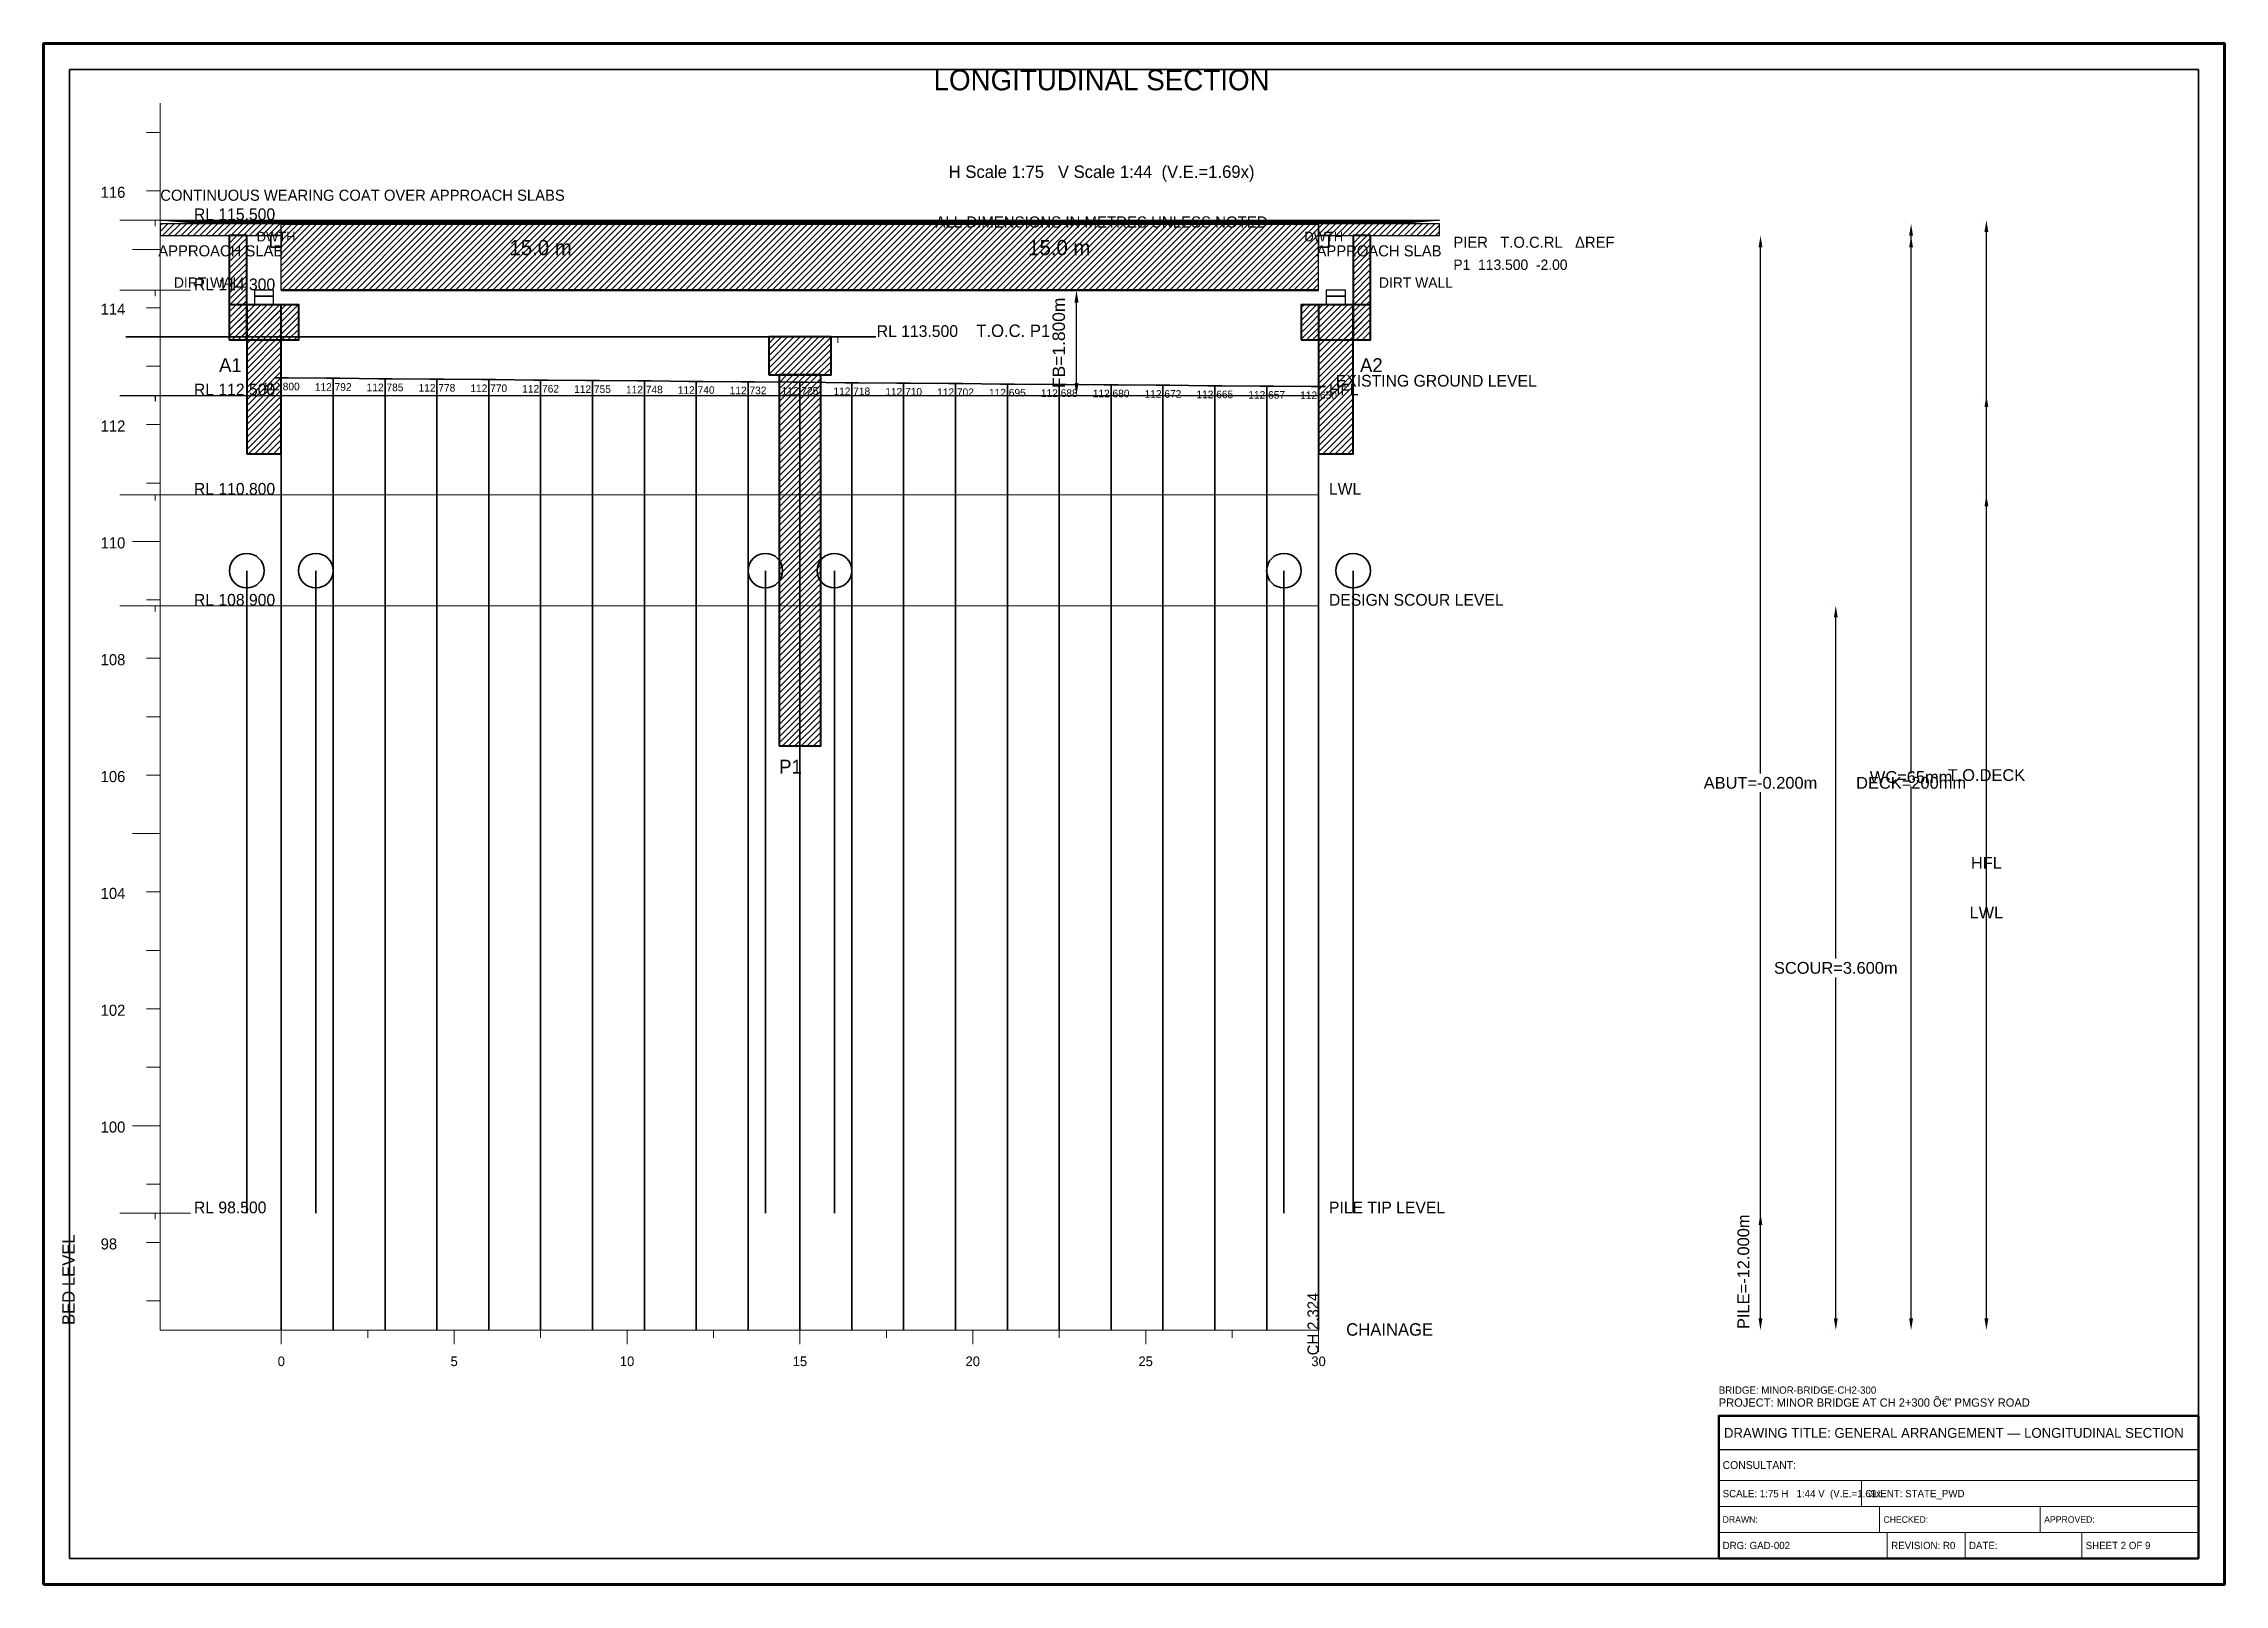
# Model space of a CAD drawing. Header units: metres. Extents: x 0 to 841, y 0 to 594.
import ezdxf
from ezdxf.enums import TextEntityAlignment as Align

# ---------------------------------------------------------------- set-up
doc = ezdxf.new("R2010")
doc.units = ezdxf.units.M
doc.linetypes.add('DASHED', pattern=[0.5, 0.375, -0.125])
doc.linetypes.add('DASHED2', pattern=[0.25, 0.1875, -0.0625])
for name, color, linetype, lineweight in [('ABUT-PROF', 4, 'Continuous', 50), ('BORDER-INNER', 7, 'Continuous', 35), ('BORDER-OUTER', 7, 'Continuous', 70), ('CIVIL-CHAINAGE', 7, 'Continuous', 18), ('CIVIL-GROUND', 3, 'Continuous', 35), ('CIVIL-HFL', 5, 'DASHED', 25), ('CIVIL-LWL', 4, 'DASHED', 18), ('CIVIL-ROAD', 7, 'Continuous', 25), ('CIVIL-SCOUR', 1, 'DASHED2', 18), ('DIM-CHAINAGE', 3, 'Continuous', 18), ('DIM-LEVEL', 3, 'Continuous', 18), ('DIM-LINEAR', 3, 'Continuous', 18), ('FOUND-PILE', 4, 'Continuous', 35), ('STRUC-HATCHING', 8, 'Continuous', 18), ('STRUC-SECTION', 2, 'Continuous', 35), ('SUB-ABUT', 3, 'Continuous', 35), ('SUB-BEARING', 5, 'Continuous', 25), ('SUB-DIRT-WALL', 3, 'Continuous', 35), ('SUB-PIER', 2, 'Continuous', 35), ('SUPER-DECK', 2, 'Continuous', 50), ('SUPER-WEARING', 8, 'Continuous', 25), ('TEXT-GENERAL', 7, 'Continuous', 18), ('TEXT-HEADER', 7, 'Continuous', 25), ('TEXT-LEVEL', 5, 'Continuous', 18), ('TEXT-SPEC', 7, 'Continuous', 13), ('TEXT-TITLE', 7, 'Continuous', 25), ('TITLEBLK-BOX', 7, 'Continuous', 50), ('TITLEBLK-TEXT', 7, 'Continuous', 18)]:
    doc.layers.add(name, color=color, linetype=linetype, lineweight=lineweight)
doc.styles.add('BRIDGE_STD', font='Arial.ttf')
doc.dimstyles.new('pmb100', dxfattribs={"dimtxt": 2.5, "dimasz": 0.9375, "dimexe": 2.5, "dimexo": 2.5, "dimtad": 0, "dimtih": 1, "dimdec": 0, "dimtxsty": 'BRIDGE_STD', "dimcen": 2.5, "dimazin": 3, "dimtfac": 1, "dimtmove": 0, "dimatfit": 3})

msp = doc.modelspace()

# ---------------------------------------------------------------- hatches: boundary and pattern name
at = {"layer": 'STRUC-HATCHING'}
h = msp.add_hatch(dxfattribs=at)
h.set_pattern_fill('ANSI31', scale=0.533333)
h.paths.add_polyline_path([(45, 519.98), (91.67, 519.98), (91.67, 524.49), (45, 524.49)])
h = msp.add_hatch(dxfattribs=at)
h.set_pattern_fill('ANSI31', scale=0.533333)
h.paths.add_polyline_path([(91.67, 498.92), (491.67, 498.92), (491.67, 524.49), (91.67, 524.49)])
h = msp.add_hatch(dxfattribs=at)
h.set_pattern_fill('ANSI31', scale=0.533333)
h.paths.add_polyline_path([(491.67, 519.98), (538.33, 519.98), (538.33, 524.49), (491.67, 524.49)])
h = msp.add_hatch(dxfattribs=at)
h.set_pattern_fill('ANSI31', scale=0.533333)
h.paths.add_polyline_path([(71.58, 479.78), (78.33, 479.78), (78.33, 519.98), (71.58, 519.98)])
h = msp.add_hatch(dxfattribs=at)
h.set_pattern_fill('ANSI31', scale=0.533333)
h.paths.add_polyline_path([(505, 479.78), (511.76, 479.78), (511.76, 519.98), (505, 519.98)])
h = msp.add_hatch(dxfattribs=at)
h.set_pattern_fill('ANSI31', scale=0.533333)
h.paths.add_polyline_path([(71.58, 479.78), (98.42, 479.78), (98.42, 493.29), (71.58, 493.29)])
h = msp.add_hatch(dxfattribs=at)
h.set_pattern_fill('ANSI31', scale=0.533333)
h.paths.add_polyline_path([(78.33, 435.86), (91.67, 435.86), (91.67, 493.29), (78.33, 493.29)])
h = msp.add_hatch(dxfattribs=at)
h.set_pattern_fill('ANSI31', scale=0.533333)
h.paths.add_polyline_path([(484.91, 479.78), (511.76, 479.78), (511.76, 493.29), (484.91, 493.29)])
h = msp.add_hatch(dxfattribs=at)
h.set_pattern_fill('ANSI31', scale=0.533333)
h.paths.add_polyline_path([(491.67, 435.86), (505, 435.86), (505, 493.29), (491.67, 493.29)])
h = msp.add_hatch(dxfattribs=at)
h.set_pattern_fill('ANSI31', scale=0.533333)
h.paths.add_polyline_path([(279.67, 466.26), (303.67, 466.26), (303.67, 480.9), (279.67, 480.9)])
h = msp.add_hatch(dxfattribs=at)
h.set_pattern_fill('ANSI31', scale=0.533333)
h.paths.add_polyline_path([(283.67, 323.24), (299.67, 323.24), (299.67, 466.26), (283.67, 466.26)])
at = {"layer": 'SUPER-WEARING'}
h = msp.add_hatch(dxfattribs=at)
h.set_pattern_fill('SOLID')
h.paths.add_polyline_path([(45, 525.95), (538.33, 525.95), (521, 524.49), (62.33, 524.49)])

# ---------------------------------------------------------------- linework, layer by layer
at = {"layer": 'ABUT-PROF', "lineweight": 35}
for points in [[(87.67, 515.48), (91.67, 515.48), (91.67, 519.98), (87.67, 519.98), (87.67, 515.48)], [(491.67, 515.48), (495.67, 515.48), (495.67, 519.98), (491.67, 519.98), (491.67, 515.48)]]:
    msp.add_lwpolyline(points, dxfattribs=at)
at = {"layer": 'BORDER-INNER'}
msp.add_lwpolyline([(10, 10), (831, 10), (831, 584), (10, 584), (10, 10)], dxfattribs=at)
at = {"layer": 'BORDER-OUTER'}
msp.add_lwpolyline([(0, 0), (841, 0), (841, 594), (0, 594), (0, 0)], dxfattribs=at)
at = {"layer": 'CIVIL-CHAINAGE'}
for p, q in [((45, 98), (491.67, 98)), ((91.67, 98), (91.67, 92.67)), ((125, 98), (125, 95.07)), ((158.33, 98), (158.33, 92.67)), ((191.67, 98), (191.67, 95.07)), ((225, 98), (225, 92.67)), ((258.33, 98), (258.33, 95.07)), ((291.67, 98), (291.67, 92.67)), ((325, 98), (325, 95.07)), ((358.33, 98), (358.33, 92.67)), ((391.67, 98), (391.67, 95.07)), ((425, 98), (425, 92.67)), ((458.33, 98), (458.33, 95.07)), ((491.67, 98), (491.67, 92.67)), ((491.67, 96), (491.67, 89.6))]:
    msp.add_line(p, q, dxfattribs=at)
at = {"layer": 'CIVIL-GROUND', "color": 3}
for p, q in [((89, 465.14), (94.33, 465.14)), ((109, 464.97), (114.33, 464.97)), ((129, 464.8), (134.33, 464.8)), ((149, 464.63), (154.33, 464.63)), ((169, 464.46), (174.33, 464.46)), ((189, 464.29), (194.33, 464.29)), ((209, 464.12), (214.33, 464.12)), ((229, 463.96), (234.33, 463.96)), ((249, 463.79), (254.33, 463.79)), ((269, 463.62), (274.33, 463.62)), ((289, 463.45), (294.33, 463.45)), ((309, 463.28), (314.33, 463.28)), ((329, 463.11), (334.33, 463.11)), ((349, 462.94), (354.33, 462.94)), ((369, 462.77), (374.33, 462.77)), ((389, 462.6), (394.33, 462.6)), ((409, 462.44), (414.33, 462.44)), ((429, 462.27), (434.33, 462.27)), ((449, 462.1), (454.33, 462.1)), ((469, 461.93), (474.33, 461.93)), ((489, 461.76), (494.33, 461.76))]:
    msp.add_line(p, q, dxfattribs=at)
at = {"layer": 'CIVIL-GROUND', "color": 8, "linetype": 'DASHED2'}
for p, q in [((91.67, 465.14), (91.67, 98)), ((111.67, 464.97), (111.67, 98)), ((131.67, 464.8), (131.67, 98)), ((151.67, 464.63), (151.67, 98)), ((171.67, 464.46), (171.67, 98)), ((191.67, 464.29), (191.67, 98)), ((211.67, 464.12), (211.67, 98)), ((231.67, 463.96), (231.67, 98)), ((251.67, 463.79), (251.67, 98)), ((271.67, 463.62), (271.67, 98)), ((291.67, 463.45), (291.67, 98)), ((311.67, 463.28), (311.67, 98)), ((331.67, 463.11), (331.67, 98)), ((351.67, 462.94), (351.67, 98)), ((371.67, 462.77), (371.67, 98)), ((391.67, 462.6), (391.67, 98)), ((411.67, 462.44), (411.67, 98)), ((431.67, 462.27), (431.67, 98)), ((451.67, 462.1), (451.67, 98)), ((471.67, 461.93), (471.67, 98)), ((491.67, 461.76), (491.67, 98))]:
    msp.add_line(p, q, dxfattribs=at)
at = {"layer": 'CIVIL-GROUND', "color": 3}
msp.add_lwpolyline([(91.67, 465.14), (111.67, 464.97), (131.67, 464.8), (151.67, 464.63), (171.67, 464.46), (191.67, 464.29), (211.67, 464.12), (231.67, 463.96), (251.67, 463.79), (271.67, 463.62), (291.67, 463.45), (311.67, 463.28), (331.67, 463.11), (351.67, 462.94), (371.67, 462.77), (391.67, 462.6), (411.67, 462.44), (431.67, 462.27), (451.67, 462.1), (471.67, 461.93), (491.67, 461.76)], dxfattribs=at)
at = {"layer": 'CIVIL-HFL'}
for p, q in [((29.4, 458.38), (56.6, 458.38)), ((43, 458.38), (43, 456.11))]:
    msp.add_line(p, q, dxfattribs=at)
at = {"layer": 'CIVIL-HFL', "color": 5}
msp.add_line((45, 458.38), (491.67, 458.38), dxfattribs=at)
at = {"layer": 'CIVIL-LWL'}
for p, q in [((29.4, 420.09), (56.6, 420.09)), ((43, 420.09), (43, 417.82))]:
    msp.add_line(p, q, dxfattribs=at)
at = {"layer": 'CIVIL-LWL', "color": 4}
msp.add_line((45, 420.09), (491.67, 420.09), dxfattribs=at)
at = {"layer": 'CIVIL-ROAD', "lineweight": 25}
for points in [[(45, 519.98), (91.67, 519.98), (91.67, 524.49), (45, 524.49), (45, 519.98)], [(491.67, 519.98), (538.33, 519.98), (538.33, 524.49), (491.67, 524.49), (491.67, 519.98)]]:
    msp.add_lwpolyline(points, dxfattribs=at)
at = {"layer": 'CIVIL-SCOUR'}
for p, q in [((29.4, 377.3), (56.6, 377.3)), ((43, 377.3), (43, 375.03))]:
    msp.add_line(p, q, dxfattribs=at)
at = {"layer": 'CIVIL-SCOUR', "color": 1}
msp.add_line((45, 377.3), (491.67, 377.3), dxfattribs=at)
at = {"layer": 'DIM-LEVEL'}
for p, q in [((45, 98), (45, 571)), ((39.67, 559.74), (45, 559.74)), ((39.67, 537.21), (45, 537.21)), ((29.4, 525.95), (56.6, 525.95)), ((43, 525.95), (43, 523.69)), ((34.33, 514.69), (45, 514.69)), ((29.4, 498.92), (56.6, 498.92)), ((43, 498.92), (43, 496.66)), ((39.67, 492.17), (45, 492.17)), ((292.73, 480.9), (319.93, 480.9)), ((306.33, 480.9), (306.33, 478.64)), ((39.67, 469.64), (45, 469.64)), ((39.67, 447.12), (45, 447.12)), ((39.67, 424.6), (45, 424.6)), ((34.33, 402.07), (45, 402.07)), ((39.67, 379.55), (45, 379.55)), ((39.67, 357.02), (45, 357.02)), ((39.67, 334.5), (45, 334.5)), ((39.67, 311.98), (45, 311.98)), ((34.33, 289.45), (45, 289.45)), ((39.67, 266.93), (45, 266.93)), ((39.67, 244.4), (45, 244.4)), ((39.67, 221.88), (45, 221.88)), ((39.67, 199.36), (45, 199.36)), ((34.33, 176.83), (45, 176.83)), ((39.67, 154.31), (45, 154.31)), ((29.4, 143.05), (56.6, 143.05)), ((43, 143.05), (43, 140.78)), ((39.67, 131.79), (45, 131.79)), ((39.67, 109.26), (45, 109.26))]:
    msp.add_line(p, q, dxfattribs=at)
at = {"layer": 'FOUND-PILE', "lineweight": 35}
for p, q in [((78.33, 390.81), (78.33, 143.05)), ((105, 390.81), (105, 143.05)), ((278.33, 390.81), (278.33, 143.05)), ((305, 390.81), (305, 143.05)), ((478.33, 390.81), (478.33, 143.05)), ((505, 390.81), (505, 143.05))]:
    msp.add_line(p, q, dxfattribs=at)
at = {"layer": 'FOUND-PILE'}
for centre in [(78.33, 390.81), (105, 390.81), (278.33, 390.81), (305, 390.81), (478.33, 390.81), (505, 390.81)]:
    msp.add_circle(centre, 6.67, dxfattribs=at)
at = {"layer": 'STRUC-SECTION', "color": 8, "linetype": 'DASHED'}
msp.add_line((321, 480.9), (31.67, 480.9), dxfattribs=at)
at = {"layer": 'SUB-ABUT', "lineweight": 30}
for points in [[(81.33, 493.29), (88.67, 493.29), (88.67, 496.67), (81.33, 496.67), (81.33, 493.29)], [(494.67, 493.29), (502, 493.29), (502, 496.67), (494.67, 496.67), (494.67, 493.29)]]:
    msp.add_lwpolyline(points, dxfattribs=at)
at = {"layer": 'SUB-ABUT', "lineweight": 40}
for points in [[(71.58, 479.78), (98.42, 479.78), (98.42, 493.29), (71.58, 493.29), (71.58, 479.78)], [(78.33, 435.86), (91.67, 435.86), (91.67, 493.29), (78.33, 493.29), (78.33, 435.86)], [(484.91, 479.78), (511.76, 479.78), (511.76, 493.29), (484.91, 493.29), (484.91, 479.78)], [(491.67, 435.86), (505, 435.86), (505, 493.29), (491.67, 493.29), (491.67, 435.86)]]:
    msp.add_lwpolyline(points, dxfattribs=at)
at = {"layer": 'SUB-BEARING', "lineweight": 30}
for points in [[(81.33, 496.67), (88.67, 496.67), (88.67, 498.92), (81.33, 498.92), (81.33, 496.67)], [(494.67, 496.67), (502, 496.67), (502, 498.92), (494.67, 498.92), (494.67, 496.67)]]:
    msp.add_lwpolyline(points, dxfattribs=at)
at = {"layer": 'SUB-DIRT-WALL', "lineweight": 40}
for points in [[(71.58, 479.78), (78.33, 479.78), (78.33, 519.98), (71.58, 519.98), (71.58, 479.78)], [(505, 479.78), (511.76, 479.78), (511.76, 519.98), (505, 519.98), (505, 479.78)]]:
    msp.add_lwpolyline(points, dxfattribs=at)
at = {"layer": 'SUB-PIER', "lineweight": 40}
for points in [[(279.67, 466.26), (303.67, 466.26), (303.67, 480.9), (279.67, 480.9), (279.67, 466.26)], [(283.67, 323.24), (299.67, 323.24), (299.67, 466.26), (283.67, 466.26), (283.67, 323.24)]]:
    msp.add_lwpolyline(points, dxfattribs=at)
at = {"layer": 'SUPER-DECK'}
for p, q in [((91.67, 524.49), (491.67, 524.49)), ((91.67, 498.92), (491.67, 498.92))]:
    msp.add_line(p, q, dxfattribs=at)
at = {"layer": 'SUPER-DECK', "lineweight": 25}
for p, q in [((91.67, 498.92), (91.67, 524.49)), ((491.67, 498.92), (491.67, 524.49))]:
    msp.add_line(p, q, dxfattribs=at)
at = {"layer": 'SUPER-WEARING', "lineweight": 25}
msp.add_lwpolyline([(45, 525.95), (538.33, 525.95), (521, 524.49), (62.33, 524.49), (45, 525.95)], dxfattribs=at)
at = {"layer": 'TITLEBLK-BOX', "lineweight": 50}
msp.add_lwpolyline([(646, 10), (831, 10), (831, 65), (646, 65), (646, 10)], dxfattribs=at)
at = {"layer": 'TITLEBLK-BOX', "lineweight": 30}
msp.add_lwpolyline([(646, 52), (831, 52), (831, 65), (646, 65), (646, 52)], dxfattribs=at)
at = {"layer": 'TITLEBLK-BOX', "lineweight": 18}
for points in [[(646, 40), (831, 40), (831, 52), (646, 52), (646, 40)], [(646, 30), (701, 30), (701, 40), (646, 40), (646, 30)], [(701, 30), (831, 30), (831, 40), (701, 40), (701, 30)], [(646, 20), (708, 20), (708, 30), (646, 30), (646, 20)], [(708, 20), (770, 20), (770, 30), (708, 30), (708, 20)], [(770, 20), (831, 20), (831, 30), (770, 30), (770, 20)], [(646, 10), (711, 10), (711, 20), (646, 20), (646, 10)], [(711, 10), (741, 10), (741, 20), (711, 20), (711, 10)], [(741, 10), (786, 10), (786, 20), (741, 20), (741, 10)], [(786, 10), (831, 10), (831, 20), (786, 20), (786, 10)]]:
    msp.add_lwpolyline(points, dxfattribs=at)

# ---------------------------------------------------------------- texts
at = {"layer": 'CIVIL-GROUND', "color": 3}
msp.add_text('EXISTING GROUND LEVEL', height=4.5333, dxfattribs=at).set_placement((498.33, 461.76))
at = {"layer": 'CIVIL-HFL', "color": 5}
msp.add_text('HFL', height=4.533, dxfattribs=at).set_placement((495.67, 458.38))
at = {"layer": 'CIVIL-LWL', "color": 4}
msp.add_text('LWL', height=4.533, dxfattribs=at).set_placement((495.67, 420.09))
at = {"layer": 'CIVIL-SCOUR', "color": 1}
msp.add_text('DESIGN SCOUR LEVEL', height=4.5333, dxfattribs=at).set_placement((495.67, 377.3))
at = {"layer": 'DIM-CHAINAGE'}
msp.add_text('CH 2.324', height=4.267, rotation=90, dxfattribs=at).set_placement((491.67, 88.32))
at = {"layer": 'TEXT-GENERAL'}
for p in [(191.67, 512.44), (391.67, 512.44)]:
    msp.add_text('15.0 m', height=5.867, dxfattribs=at).set_placement(p, align=Align.CENTER)
for s, height, p in [('A1', 5.333, (67.67, 467.39)), ('A2', 5.333, (507.67, 467.39)), ('P1', 5.333, (283.67, 312.57)), ('PILE TIP LEVEL', 4.5333, (495.67, 143.05))]:
    msp.add_text(s, height=height, dxfattribs=at).set_placement(p)
at = {"layer": 'TEXT-HEADER'}
msp.add_text('LONGITUDINAL SECTION', height=8, dxfattribs=at).set_placement((408, 576), align=Align.CENTER)
for s, height, p in [('PIER   T.O.C.RL   ΔREF', 4.2667, (543.67, 515.29)), ('T.O.C. P1', 4.8, (359.67, 480.9))]:
    msp.add_text(s, height=height, dxfattribs=at).set_placement(p)
at = {"layer": 'TEXT-LEVEL'}
for s, height, p in [('116', 4.267, (22, 534.55)), ('RL 115.500', 4.533, (57.96, 525.95)), ('RL 114.300', 4.533, (57.96, 498.92)), ('114', 4.267, (22, 489.5)), ('RL 113.500', 4.533, (321.29, 480.9)), ('RL 112.500', 4.533, (57.96, 458.38)), ('112', 4.267, (22, 444.45)), ('RL 110.800', 4.533, (57.96, 420.09)), ('110', 4.267, (22, 399.4)), ('RL 108.900', 4.533, (57.96, 377.3)), ('108', 4.267, (22, 354.36)), ('106', 4.267, (22, 309.31)), ('104', 4.267, (22, 264.26)), ('102', 4.267, (22, 219.21)), ('100', 4.267, (22, 174.17)), ('RL 98.500', 4.533, (57.96, 143.05)), ('98', 4.267, (22, 129.12)), ('CHAINAGE', 4.8, (502.33, 95.87))]:
    msp.add_text(s, height=height, dxfattribs=at).set_placement(p)
at = {"layer": 'TEXT-LEVEL', "color": 8}
for s, p in [('112.800', (91.67, 460.34)), ('112.792', (111.67, 460.17)), ('112.785', (131.67, 460)), ('112.778', (151.67, 459.83)), ('112.770', (171.67, 459.66)), ('112.762', (191.67, 459.49)), ('112.755', (211.67, 459.32)), ('112.748', (231.67, 459.16)), ('112.740', (251.67, 458.99)), ('112.732', (271.67, 458.82)), ('112.725', (291.67, 458.65)), ('112.718', (311.67, 458.48)), ('112.710', (331.67, 458.31)), ('112.702', (351.67, 458.14)), ('112.695', (371.67, 457.97)), ('112.688', (391.67, 457.8)), ('112.680', (411.67, 457.64)), ('112.672', (431.67, 457.47)), ('112.665', (451.67, 457.3)), ('112.657', (471.67, 457.13)), ('112.650', (491.67, 456.96))]:
    msp.add_text(s, height=2.933, dxfattribs=at).set_placement(p, align=Align.CENTER)
at = {"layer": 'TEXT-LEVEL'}
msp.add_text('BED LEVEL', height=4.8, rotation=90, dxfattribs=at).set_placement((12, 100))
for s, height, p in [('0', 3.73, (91.67, 84.13)), ('5', 3.73, (158.33, 84.13)), ('10', 3.733, (225, 84.13)), ('15', 3.733, (291.67, 84.13)), ('20', 3.733, (358.33, 84.13)), ('25', 3.733, (425, 84.13)), ('30', 3.733, (491.67, 84.13))]:
    msp.add_text(s, height=height, dxfattribs=at).set_placement(p, align=Align.CENTER)
at = {"layer": 'TEXT-SPEC'}
for s, height, p in [('H Scale 1:75   V Scale 1:44  (V.E.=1.69x)', 4.8, (408, 542.21)), ('APPROACH SLAB', 4.2667, (68.33, 511.98)), ('APPROACH SLAB', 4.2667, (515, 511.98))]:
    msp.add_text(s, height=height, dxfattribs=at).set_placement(p, align=Align.CENTER)
at = {"layer": 'TEXT-SPEC', "color": 8}
for s, height, p in [('CONTINUOUS WEARING COAT OVER APPROACH SLABS', 4.2667, (45, 533.42)), ('P1  113.500  -2.00', 4, (543.67, 506.75))]:
    msp.add_text(s, height=height, dxfattribs=at).set_placement(p)
at = {"layer": 'TEXT-SPEC', "color": 4}
for p in [(89.67, 517.73), (493.67, 517.73)]:
    msp.add_text('DWTH', height=3.733, dxfattribs=at).set_placement(p, align=Align.CENTER)
at = {"layer": 'TEXT-SPEC', "color": 8}
msp.add_text('ALL DIMENSIONS IN METRES UNLESS NOTED', height=4.32, dxfattribs=at).set_placement((408, 523.07), align=Align.CENTER)
at = {"layer": 'TEXT-SPEC'}
for p in [(50.24, 499.88), (514.96, 499.88)]:
    msp.add_text('DIRT WALL', height=4, dxfattribs=at).set_placement(p)
at = {"layer": 'TEXT-TITLE'}
for s, height, p in [('PROJECT: MINOR BRIDGE AT CH 2+300 â€” PMGSY ROAD', 3.2, (646, 68.5)), ('DRAWING TITLE: GENERAL ARRANGEMENT — LONGITUDINAL SECTION', 3.8, (648, 56.5))]:
    msp.add_text(s, height=height, dxfattribs=at).set_placement(p)
at = {"layer": 'TITLEBLK-TEXT'}
for s, height, p in [('BRIDGE: MINOR-BRIDGE-CH2-300', 2.8, (646, 73.5)), ('CONSULTANT: ', 3, (647.5, 44.5)), ('SCALE: 1:75 H   1:44 V  (V.E.=1.69x', 2.8, (647.5, 33.6)), ('CLIENT: STATE_PWD', 2.8, (702.5, 33.6)), ('DRAWN: ', 2.5, (647.5, 23.75)), ('CHECKED: ', 2.5, (709.5, 23.75)), ('APPROVED: ', 2.5, (771.5, 23.75)), ('DRG: GAD-002', 2.8, (647.5, 13.6)), ('REVISION: R0', 2.8, (712.5, 13.6)), ('DATE: ', 2.8, (742.5, 13.6)), ('SHEET 2 OF 9', 2.8, (787.5, 13.6))]:
    msp.add_text(s, height=height, dxfattribs=at).set_placement(p)

# ---------------------------------------------------------------- dimensions: what is measured, and where the dimension line sits
at = {"layer": 'DIM-LINEAR'}
for base, p1, p2, text, override in [((720.18, 98), (720.18, 98), (720.18, 524.49), 'WC=65mm', {"dimtxt": 4.533333, "dimasz": 4.533333, "dimgap": 1.813333, "dimclrt": 3}), ((749.22, 98), (749.22, 98), (749.22, 525.95), 'T.O.DECK', {"dimtxt": 4.533333, "dimasz": 4.533333, "dimgap": 1.813333, "dimclrt": 3}), ((662.1, 98), (662.1, 98), (662.1, 519.98), 'ABUT=-0.200m', {"dimtxt": 4.533333, "dimasz": 4.533333, "dimgap": 1.813333, "dimclrt": 3}), ((720.18, 98), (720.18, 98), (720.18, 519.98), 'DECK=200mm', {"dimtxt": 4.533333, "dimasz": 4.533333, "dimgap": 1.813333, "dimclrt": 3}), ((398.33, 458.38), (371.67, 458.38), (371.67, 498.92), 'FB=1.800m', {"dimtxt": 4.8, "dimasz": 4.8, "dimgap": 1.92, "dimclrt": 3}), ((749.22, 98), (749.22, 98), (749.22, 458.38), 'HFL', {"dimtxt": 4.533333, "dimasz": 4.533333, "dimgap": 1.813333, "dimclrt": 3}), ((749.22, 98), (749.22, 98), (749.22, 420.09), 'LWL', {"dimtxt": 4.533333, "dimasz": 4.533333, "dimgap": 1.813333, "dimclrt": 3}), ((691.14, 98), (691.14, 98), (691.14, 377.3), 'SCOUR=3.600m', {"dimtxt": 4.533333, "dimasz": 4.533333, "dimgap": 1.813333, "dimclrt": 3}), ((662.1, 98), (662.1, 98), (662.1, 143.05), 'PILE=-12.000m', {"dimtxt": 4.533333, "dimasz": 4.533333, "dimgap": 1.813333, "dimclrt": 3})]:
    msp.add_linear_dim(base=base, p1=p1, p2=p2, angle=90, text=text, dimstyle='pmb100', override=override, dxfattribs=at).render()

doc.saveas('drawing.dxf')
